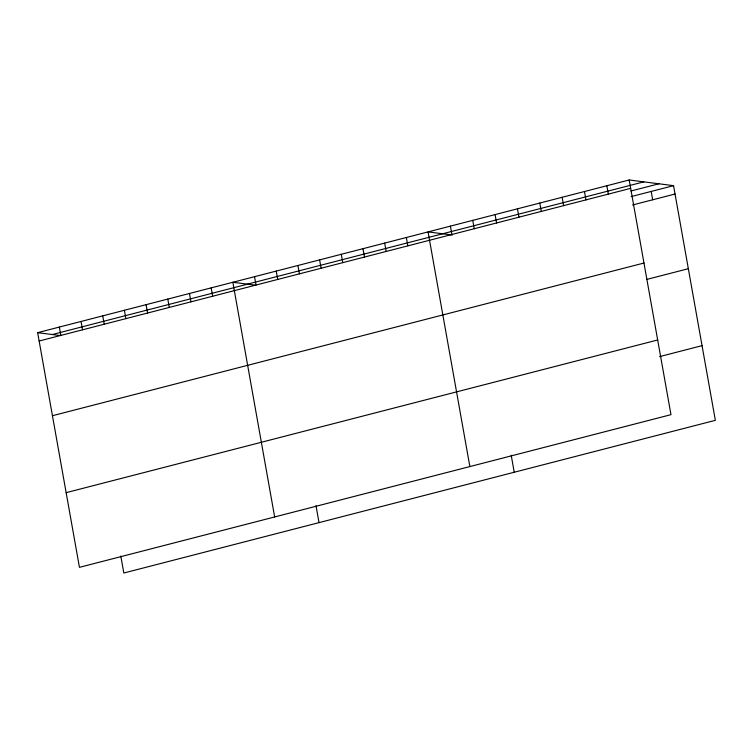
<?xml version="1.0" encoding="UTF-8"?>
<svg xmlns="http://www.w3.org/2000/svg" width="753" height="753" viewBox="0 0 753 753"><rect width="100%" height="100%" fill="white"/><g stroke="black" fill="none" stroke-linecap="round" stroke-linejoin="round"><path stroke-width="1.13" d="M629.179 179.986L670.979 414.668L79.451 567.338L37.65 332.666L629.179 179.986L673.549 185.662L715.35 420.334L123.821 573.014L120.8 556.034M52.296 334.539L643.815 181.859M39.137 341.024L630.666 188.354M630.976 190.998L658.903 183.788M631.089 196.618L673.549 185.662M632.576 204.976L675.036 194.02M52.446 415.712L643.966 263.032M646.996 279.372L688.336 268.708M66.151 492.66L657.67 339.979M659.59 356.611L702.05 345.655M452.402 235.011L428.052 231.896L469.863 466.578M255.041 285.114L232.856 282.281L274.657 516.963M37.65 332.666L59.835 335.499M651.204 191.422L652.691 199.79M606.833 185.756L608.32 194.114M584.479 191.526L585.975 199.884M562.133 197.295L563.63 205.654M539.788 203.056L541.275 211.424M517.443 208.826L518.93 217.193M495.098 214.596L496.585 222.954M472.752 220.365L474.239 228.724M511.212 455.273L514.233 472.244M450.407 226.135L451.894 234.494M406.366 237.496L407.853 245.855M384.679 243.097L386.167 251.455M362.993 248.697L364.48 257.055M341.297 254.288L342.794 262.656M319.611 259.889L321.098 268.247M297.924 265.489L299.412 273.847M276.229 271.089L277.725 279.448M316.006 505.658L319.027 522.629M254.542 276.68L256.029 285.048M211.16 287.881L212.657 296.24M189.474 293.482L190.961 301.84M167.787 299.073L169.274 307.44M146.101 304.673L147.588 313.032M124.405 310.274L125.892 318.632M102.719 315.874L104.206 324.232M81.032 321.465L82.519 329.833M59.336 327.066L60.833 335.424"/></g></svg>
